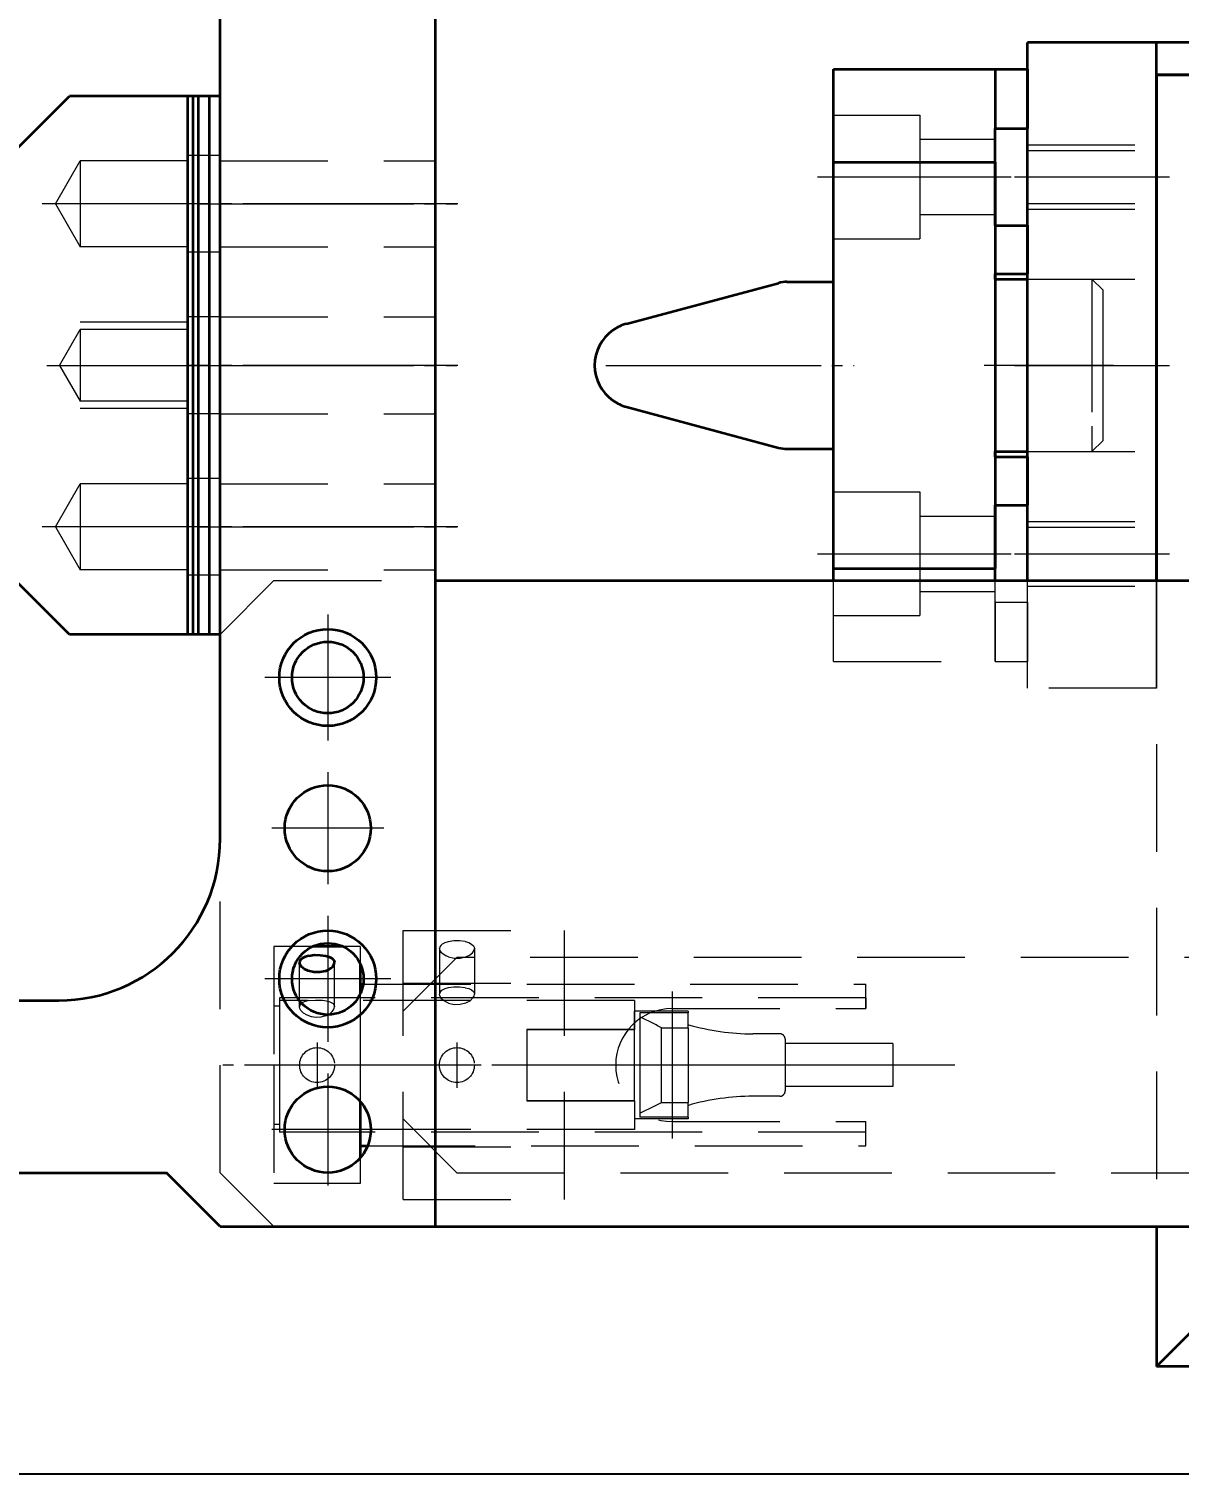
# Model space of a CAD drawing. Header units: millimetres. Extents: x 11035 to 42401, y -8968 to 2503.
# Drawn here: x 11799.6 to 11906.5, y 2063.5 to 2197.8 of the extents above; entities that cross this region are included whole.
import ezdxf

# ---------------------------------------------------------------- set-up
doc = ezdxf.new("R2010")
doc.units = ezdxf.units.MM
doc.linetypes.add('CENTER-HOKUTO', pattern=[23, 20, -1, 1, -1])
doc.linetypes.add('HIDDEN-HOKUTO', pattern=[3.8, 2.5, -1.3])
doc.layers.add('AM_7', color=2, linetype='CENTER-HOKUTO', lineweight=30)
doc.layers.add('AM_HID', color=1, linetype='HIDDEN-HOKUTO', lineweight=25)
doc.layers.add('word_dim', color=253, linetype='Continuous')
doc.styles.get("Standard").update_dxf_attribs({"font": 'romans.shx', "bigfont": 'bigfont.shx'})
doc.dimstyles.new('RS1-4', dxfattribs={"dimscale": 4, "dimtxt": 3.5, "dimasz": 3, "dimexe": 1, "dimexo": 0, "dimgap": 1, "dimtad": 3, "dimdsep": 46, "dimtxsty": 'Standard', "dimblk1": 'OPEN', "dimblk2": 'OPEN', "dimsah": 1, "dimcen": 0, "dimclrd": 256, "dimclre": 256, "dimclrt": 3, "dimadec": 0, "dimazin": 0, "dimtfac": 1, "dimtmove": 0, "dimatfit": 3, "dimldrblk": 'OPEN', "dimfxl": 0, "dimtolj": 1, "dimtzin": 0, "dimarcsym": 0})

# ---------------------------------------------------------------- blocks, each defined once
blk = doc.blocks.new('_Open')
at = {"color": 0, "lineweight": -2}
for p, q in [((-1, 0.167), (0, 0)), ((-1, -0.167), (0, 0)), ((0, 0), (-1, 0))]:
    blk.add_line(p, q, dxfattribs=at)
blk = doc.blocks.new('*D157')
at = {"layer": 'DEFPOINTS', "color": 0, "linetype": 'Continuous', "ltscale": 2}
for p in [(11974.35, 2325.82), (11748.35, 2235.68), (11974.35, 2144.56)]:
    blk.add_point(p, dxfattribs=at)
at = {"layer": 'word_dim', "linetype": 'Continuous', "lineweight": -2, "ltscale": 2}
for p, q in [((11748.35, 2235.68), (11748.35, 2329.82)), ((11974.35, 2144.56), (11974.35, 2329.82)), ((11760.35, 2325.82), (11962.35, 2325.82))]:
    blk.add_line(p, q, dxfattribs=at)
at = {"layer": 'word_dim', "linetype": 'Continuous', "lineweight": -2, "ltscale": 2, "xscale": 12, "yscale": 12, "zscale": 12, "rotation": 180}
blk.add_blockref('_Open', (11748.35, 2325.82), dxfattribs=at)
at = {"layer": 'word_dim', "linetype": 'Continuous', "lineweight": -2, "ltscale": 2, "xscale": 12, "yscale": 12, "zscale": 12}
blk.add_blockref('_Open', (11974.35, 2325.82), dxfattribs=at)
at = {"layer": 'word_dim', "color": 3, "linetype": 'Continuous', "ltscale": 2, "insert": (11861.35, 2336.82), "char_height": 14, "attachment_point": 5}
blk.add_mtext('\\A1;226', dxfattribs=at)
blk = doc.blocks.new('*D158')
at = {"layer": 'DEFPOINTS', "color": 0, "linetype": 'Continuous', "ltscale": 2}
for p in [(11808.12, 2241.51), (11704.06, 2063.51), (11966.4, 2063.51)]:
    blk.add_point(p, dxfattribs=at)
at = {"layer": 'word_dim', "linetype": 'Continuous', "lineweight": -2, "ltscale": 2}
for p, q in [((11808.12, 2241.51), (11700.06, 2241.51)), ((11704.06, 2229.51), (11704.06, 2075.51)), ((11966.4, 2063.51), (11700.06, 2063.51))]:
    blk.add_line(p, q, dxfattribs=at)
at = {"layer": 'word_dim', "linetype": 'Continuous', "lineweight": -2, "ltscale": 2, "xscale": 12, "yscale": 12, "zscale": 12}
for p, rotation in [((11704.06, 2241.51), 90), ((11704.06, 2063.51), 270)]:
    blk.add_blockref('_Open', p, dxfattribs=dict(at, rotation=rotation))
at = {"layer": 'word_dim', "color": 3, "linetype": 'Continuous', "ltscale": 2, "insert": (11693.06, 2152.51), "char_height": 14, "attachment_point": 5, "rotation": 90}
blk.add_mtext('\\A1;178', dxfattribs=at)

msp = doc.modelspace()

# ---------------------------------------------------------------- linework, layer by layer
at = {"color": 7, "lineweight": 35}
for p, q in [((11837.354, 2086.505), (11837.354, 2226.505)), ((11817.354, 2122.505), (11817.354, 2210.505)), ((11892.356, 2146.505), (11892.356, 2196.506)), ((11904.356, 2146.505), (11904.356, 2196.506)), ((11904.356, 2193.506), (11904.356, 2146.505)), ((11814.354, 2141.505), (11814.354, 2191.505)), ((11814.354, 2141.505), (11814.354, 2191.505)), ((11814.854, 2141.505), (11814.854, 2191.505)), ((11814.854, 2141.505), (11814.854, 2191.505)), ((11815.354, 2141.505), (11815.354, 2191.505)), ((11815.354, 2141.505), (11815.354, 2191.505)), ((11816.354, 2141.505), (11816.354, 2191.505)), ((11816.354, 2141.505), (11816.354, 2191.505)), ((11817.354, 2141.505), (11817.354, 2191.505)), ((11874.356, 2147.631), (11874.356, 2185.38)), ((11889.356, 2185.38), (11889.356, 2147.631)), ((11837.354, 2146.505), (11974.354, 2146.505)), ((11748.354, 2107.505), (11802.354, 2107.505)), ((11748.354, 2091.505), (11812.354, 2091.505)), ((11817.354, 2086.505), (11837.354, 2086.505)), ((11822.354, 2086.505), (11974.354, 2086.505)), ((11959.356, 2073.506), (11904.356, 2073.506))]:
    msp.add_line(p, q, dxfattribs=at)
at = {"color": 7, "lineweight": 35, "ltscale": 0.3}
msp.add_line((11904.356, 2196.506), (11892.356, 2196.506), dxfattribs=at)
at = {"color": 7, "lineweight": 35, "ltscale": 0.075}
for p, q in [((11904.356, 2193.506), (11904.356, 2196.506)), ((11889.356, 2194.006), (11892.356, 2194.006)), ((11889.356, 2188.506), (11892.356, 2188.506)), ((11889.356, 2179.506), (11892.356, 2179.506)), ((11889.356, 2175.006), (11892.356, 2175.006)), ((11889.356, 2174.506), (11892.356, 2174.506)), ((11889.356, 2158.506), (11892.356, 2158.506)), ((11889.356, 2158.006), (11892.356, 2158.006)), ((11889.356, 2153.506), (11892.356, 2153.506))]:
    msp.add_line(p, q, dxfattribs=at)
at = {"color": 7, "lineweight": 35, "ltscale": 0.15}
for p, q in [((11910.356, 2196.506), (11904.356, 2196.506)), ((11904.356, 2193.506), (11910.356, 2193.506)), ((11910.356, 2193.506), (11904.356, 2193.506))]:
    msp.add_line(p, q, dxfattribs=at)
at = {"color": 7, "lineweight": 35, "ltscale": 0.201364}
msp.add_line((11874.356, 2185.951), (11874.356, 2194.006), dxfattribs=at)
at = {"color": 7, "lineweight": 35, "ltscale": 0.375}
for p, q in [((11874.356, 2194.006), (11889.356, 2194.006)), ((11874.356, 2185.38), (11889.356, 2185.38)), ((11874.356, 2147.631), (11889.356, 2147.631))]:
    msp.add_line(p, q, dxfattribs=at)
at = {"color": 7, "lineweight": 35, "ltscale": 0.1375}
for p, q in [((11889.356, 2194.006), (11889.356, 2188.506)), ((11892.356, 2194.006), (11892.356, 2188.506))]:
    msp.add_line(p, q, dxfattribs=at)
at = {"color": 7, "lineweight": 35, "ltscale": 0.176777}
for p, q in [((11798.354, 2186.505), (11803.354, 2191.505)), ((11803.354, 2141.505), (11798.354, 2146.505)), ((11817.354, 2086.505), (11812.354, 2091.505))]:
    msp.add_line(p, q, dxfattribs=at)
at = {"color": 7, "lineweight": 35, "ltscale": 0.275}
for p, q in [((11814.354, 2191.505), (11803.354, 2191.505)), ((11814.354, 2141.505), (11803.354, 2141.505))]:
    msp.add_line(p, q, dxfattribs=at)
at = {"color": 7, "lineweight": 35, "ltscale": 0.0125}
for p, q in [((11814.854, 2191.505), (11814.354, 2191.505)), ((11815.354, 2191.505), (11814.854, 2191.505)), ((11814.854, 2141.505), (11814.354, 2141.505)), ((11815.354, 2141.505), (11814.854, 2141.505))]:
    msp.add_line(p, q, dxfattribs=at)
at = {"color": 7, "lineweight": 35, "ltscale": 0.025}
for p, q in [((11816.354, 2191.505), (11815.354, 2191.505)), ((11817.354, 2191.505), (11816.354, 2191.505)), ((11816.354, 2141.505), (11815.354, 2141.505)), ((11817.354, 2141.505), (11816.354, 2141.505))]:
    msp.add_line(p, q, dxfattribs=at)
at = {"color": 7, "lineweight": 35, "ltscale": 0.063864}
msp.add_line((11889.356, 2185.951), (11889.356, 2188.506), dxfattribs=at)
at = {"color": 7, "lineweight": 35, "ltscale": 0.225}
msp.add_line((11889.356, 2179.506), (11889.356, 2188.506), dxfattribs=at)
at = {"color": 7, "lineweight": 35, "ltscale": 0.014272}
for p, q in [((11874.356, 2185.38), (11874.356, 2185.951)), ((11889.356, 2185.38), (11889.356, 2185.951))]:
    msp.add_line(p, q, dxfattribs=at)
at = {"color": 7, "lineweight": 35, "ltscale": 0.1125}
for p, q in [((11889.356, 2179.506), (11889.356, 2175.006)), ((11892.356, 2179.506), (11892.356, 2175.006)), ((11889.356, 2158.006), (11889.356, 2153.506)), ((11892.356, 2158.006), (11892.356, 2153.506))]:
    msp.add_line(p, q, dxfattribs=at)
at = {"color": 7, "lineweight": 35, "ltscale": 0.012514}
for p, q in [((11889.356, 2174.505), (11889.356, 2175.006)), ((11889.356, 2158.006), (11889.356, 2158.506))]:
    msp.add_line(p, q, dxfattribs=at)
at = {"color": 7, "lineweight": 35, "ltscale": 0.365516}
for p, q in [((11855.116, 2170.369), (11869.238, 2174.153)), ((11855.116, 2162.642), (11869.238, 2158.858))]:
    msp.add_line(p, q, dxfattribs=at)
at = {"color": 7, "lineweight": 35, "ltscale": 0.108543}
for p, q in [((11870.015, 2174.256), (11874.356, 2174.256)), ((11870.015, 2158.756), (11874.356, 2158.756))]:
    msp.add_line(p, q, dxfattribs=at)
at = {"color": 7, "lineweight": 35, "ltscale": 0.175006}
msp.add_line((11889.356, 2146.505), (11889.356, 2153.506), dxfattribs=at)
at = {"color": 7, "lineweight": 35, "ltscale": 0.028143}
for p, q in [((11874.356, 2146.505), (11874.356, 2147.631)), ((11889.356, 2146.505), (11889.356, 2147.631))]:
    msp.add_line(p, q, dxfattribs=at)
at = {"color": 7, "lineweight": 35, "ltscale": 0.071492}
msp.add_line((11828.784, 2112.506), (11825.924, 2112.506), dxfattribs=at)
at = {"color": 7, "lineweight": 35, "ltscale": 0.071323}
msp.add_line((11830.356, 2110.936), (11830.356, 2108.083), dxfattribs=at)
at = {"color": 7, "lineweight": 35, "ltscale": 0.007088}
msp.add_line((11830.356, 2109.006), (11830.64, 2109.006), dxfattribs=at)
at = {"color": 7, "lineweight": 35, "ltscale": 0.131789}
msp.add_line((11830.356, 2098.133), (11830.356, 2092.862), dxfattribs=at)
at = {"color": 7, "lineweight": 35, "ltscale": 0.01765}
msp.add_line((11830.356, 2094.006), (11831.062, 2094.006), dxfattribs=at)
at = {"color": 7, "lineweight": 35, "ltscale": 0.324994}
msp.add_line((11904.356, 2086.505), (11904.356, 2073.506), dxfattribs=at)
at = {"color": 7, "lineweight": 35, "ltscale": 0.212132}
for p, q in [((11904.356, 2073.506), (11910.356, 2079.506)), ((11910.356, 2079.506), (11904.356, 2073.506))]:
    msp.add_line(p, q, dxfattribs=at)
at = {"color": 7, "lineweight": 35}
for points in [[(11825.579, 2111.663), (11825.26, 2111.573), (11824.997, 2111.443), (11824.815, 2111.273), (11824.756, 2111.157), (11824.735, 2111.032)], [(11827.133, 2110.241), (11826.604, 2110.129), (11826.05, 2110.136), (11825.526, 2110.259), (11825.184, 2110.423), (11824.92, 2110.634), (11824.765, 2110.873), (11824.735, 2111.032)], [(11825.579, 2111.663), (11826.108, 2111.731), (11826.661, 2111.728), (11827.185, 2111.652), (11827.483, 2111.561), (11827.728, 2111.435), (11827.862, 2111.318), (11827.947, 2111.183), (11827.977, 2111.032)], [(11827.133, 2110.241), (11827.399, 2110.351), (11827.629, 2110.49), (11827.784, 2110.624), (11827.897, 2110.77), (11827.957, 2110.901), (11827.977, 2111.032)]]:
    msp.add_lwpolyline(points, dxfattribs=at)
for centre, radius in [((11827.354, 2137.505), 4.5), ((11827.354, 2137.505), 3.323), ((11827.354, 2123.505), 4), ((11827.354, 2123.505), 4), ((11827.354, 2109.505), 4.5), ((11827.354, 2109.505), 3.323), ((11827.354, 2095.505), 4)]:
    msp.add_circle(centre, radius, dxfattribs=at)
for centre, radius, start, end in [((11870.015, 2171.256), 3, 90, 105), ((11856.151, 2166.506), 4, 125.26477, 180.00001), ((11856.151, 2166.506), 4, 104.99982, 125.26477), ((11856.151, 2166.506), 4, 179.99999, 234.73451), ((11856.151, 2166.506), 4, 234.73451, 255.00018), ((11870.015, 2161.756), 3, 255, 270), ((11802.354, 2122.505), 15, 270, 0)]:
    msp.add_arc(centre, radius, start, end, dxfattribs=at)
at = {"layer": 'AM_7', "color": 2, "lineweight": 13}
for p, q in [((11872.856, 2184.006), (11890.856, 2184.006)), ((11891.156, 2184.006), (11905.556, 2184.006)), ((11815.585, 2181.505), (11800.814, 2181.505)), ((11815.904, 2181.505), (11803.304, 2181.505)), ((11839.454, 2181.505), (11814.254, 2181.505)), ((11815.354, 2181.505), (11839.354, 2181.505)), ((11801.244, 2166.505), (11815.546, 2166.505)), ((11839.454, 2166.505), (11814.254, 2166.505)), ((11815.354, 2166.505), (11839.354, 2166.505)), ((11853.192, 2166.506), (11876.28, 2166.506)), ((11900.356, 2166.506), (11888.356, 2166.506)), ((11891.156, 2166.506), (11905.556, 2166.506)), ((11815.585, 2151.505), (11800.814, 2151.505)), ((11815.904, 2151.505), (11803.304, 2151.505)), ((11839.454, 2151.505), (11814.254, 2151.505)), ((11815.354, 2151.505), (11839.354, 2151.505)), ((11872.856, 2149.006), (11890.856, 2149.006)), ((11891.156, 2149.006), (11905.556, 2149.006)), ((11827.354, 2143.355), (11827.354, 2131.655)), ((11833.204, 2137.505), (11821.504, 2137.505)), ((11827.354, 2128.705), (11827.354, 2118.305)), ((11832.554, 2123.505), (11822.154, 2123.505)), ((11827.354, 2115.355), (11827.354, 2103.655)), ((11833.204, 2109.505), (11821.504, 2109.505)), ((11859.356, 2108.331), (11859.356, 2094.681)), ((11826.356, 2103.613), (11826.356, 2099.398)), ((11839.356, 2103.613), (11839.356, 2099.398)), ((11885.606, 2101.506), (11816.606, 2101.506)), ((11828.464, 2101.506), (11824.249, 2101.506)), ((11841.464, 2101.506), (11837.249, 2101.506)), ((11866.181, 2101.506), (11852.531, 2101.506)), ((11827.354, 2100.705), (11827.354, 2090.305)), ((11832.554, 2095.505), (11822.154, 2095.505))]:
    msp.add_line(p, q, dxfattribs=at)
at = {"layer": 'AM_HID', "color": 1, "lineweight": 13, "ltscale": 4}
for p, q in [((11889.356, 2188.506), (11889.356, 2194.006)), ((11874.356, 2189.756), (11882.356, 2189.756)), ((11874.356, 2189.756), (11882.356, 2189.756)), ((11882.356, 2189.756), (11882.356, 2184.006)), ((11892.356, 2179.506), (11892.356, 2188.506)), ((11882.356, 2187.506), (11889.356, 2187.506)), ((11882.356, 2187.506), (11889.356, 2187.506)), ((11814.854, 2186.005), (11814.354, 2186.005)), ((11815.354, 2186.005), (11814.854, 2186.005)), ((11816.354, 2186.005), (11815.354, 2186.005)), ((11817.354, 2186.005), (11816.354, 2186.005)), ((11892.356, 2187.006), (11904.356, 2187.006)), ((11892.356, 2187.006), (11904.356, 2187.006)), ((11892.356, 2187.006), (11904.356, 2187.006)), ((11892.356, 2187.006), (11904.356, 2187.006)), ((11892.356, 2186.464), (11904.356, 2186.464)), ((11892.356, 2186.464), (11904.356, 2186.464)), ((11892.356, 2186.464), (11904.356, 2186.464)), ((11892.356, 2186.464), (11904.356, 2186.464)), ((11802.045, 2181.505), (11804.354, 2185.505)), ((11802.045, 2181.505), (11804.354, 2185.505)), ((11804.354, 2185.505), (11804.354, 2177.995)), ((11814.354, 2185.505), (11804.354, 2185.505)), ((11804.354, 2185.505), (11804.354, 2177.995)), ((11814.354, 2185.505), (11804.354, 2185.505)), ((11804.354, 2185.016), (11804.354, 2177.505)), ((11804.354, 2185.016), (11804.354, 2177.505)), ((11817.354, 2185.505), (11837.354, 2185.505)), ((11817.354, 2185.505), (11837.354, 2185.505)), ((11874.356, 2185.38), (11889.356, 2185.38)), ((11882.356, 2184.006), (11882.356, 2178.256)), ((11802.045, 2181.505), (11804.354, 2177.505)), ((11802.045, 2181.505), (11804.354, 2177.505)), ((11882.356, 2180.506), (11889.356, 2180.506)), ((11882.356, 2180.506), (11889.356, 2180.506)), ((11892.356, 2181.547), (11904.356, 2181.547)), ((11892.356, 2181.547), (11904.356, 2181.547)), ((11892.356, 2181.547), (11904.356, 2181.547)), ((11892.356, 2181.547), (11904.356, 2181.547)), ((11892.356, 2181.006), (11904.356, 2181.006)), ((11892.356, 2181.006), (11904.356, 2181.006)), ((11892.356, 2181.006), (11904.356, 2181.006)), ((11892.356, 2181.006), (11904.356, 2181.006)), ((11874.356, 2178.256), (11882.356, 2178.256)), ((11874.356, 2178.256), (11882.356, 2178.256)), ((11814.354, 2177.505), (11804.354, 2177.505)), ((11814.354, 2177.505), (11804.354, 2177.505)), ((11814.854, 2177.005), (11814.354, 2177.005)), ((11815.354, 2177.005), (11814.854, 2177.005)), ((11816.354, 2177.005), (11815.354, 2177.005)), ((11817.354, 2177.005), (11816.354, 2177.005)), ((11817.354, 2177.505), (11837.354, 2177.505)), ((11817.354, 2177.505), (11837.354, 2177.505)), ((11892.356, 2158.006), (11892.356, 2175.006)), ((11889.356, 2158.506), (11889.356, 2174.505)), ((11892.356, 2174.506), (11898.356, 2174.506)), ((11892.356, 2174.506), (11904.356, 2174.506)), ((11892.356, 2174.506), (11904.356, 2174.506)), ((11898.356, 2174.506), (11898.356, 2172.162)), ((11899.356, 2173.506), (11898.356, 2174.506)), ((11899.356, 2173.506), (11899.356, 2171.455)), ((11814.854, 2171.005), (11814.354, 2171.005)), ((11815.354, 2171.005), (11814.854, 2171.005)), ((11816.354, 2171.005), (11815.354, 2171.005)), ((11817.354, 2171.005), (11816.354, 2171.005)), ((11817.354, 2171.005), (11837.354, 2171.005)), ((11817.354, 2171.005), (11837.354, 2171.005)), ((11898.356, 2172.162), (11898.356, 2160.849)), ((11898.356, 2172.162), (11898.356, 2160.849)), ((11899.356, 2171.455), (11899.356, 2161.556)), ((11802.435, 2166.505), (11804.354, 2169.829)), ((11802.435, 2166.505), (11804.354, 2169.829)), ((11814.354, 2170.505), (11804.354, 2170.505)), ((11814.354, 2170.505), (11804.354, 2170.505)), ((11804.354, 2169.829), (11804.354, 2163.589)), ((11814.354, 2169.829), (11804.354, 2169.829)), ((11804.354, 2169.829), (11804.354, 2163.589)), ((11814.354, 2169.829), (11804.354, 2169.829)), ((11804.354, 2169.422), (11804.354, 2163.182)), ((11804.354, 2169.422), (11804.354, 2163.182)), ((11802.435, 2166.505), (11804.354, 2163.182)), ((11802.435, 2166.505), (11804.354, 2163.182)), ((11814.354, 2163.182), (11804.354, 2163.182)), ((11814.354, 2163.182), (11804.354, 2163.182)), ((11814.354, 2162.505), (11804.354, 2162.505)), ((11814.354, 2162.505), (11804.354, 2162.505)), ((11814.854, 2162.005), (11814.354, 2162.005)), ((11815.354, 2162.005), (11814.854, 2162.005)), ((11816.354, 2162.005), (11815.354, 2162.005)), ((11817.354, 2162.005), (11816.354, 2162.005)), ((11817.354, 2162.005), (11837.354, 2162.005)), ((11817.354, 2162.005), (11837.354, 2162.005)), ((11899.356, 2161.556), (11899.356, 2159.506)), ((11898.356, 2160.849), (11898.356, 2158.506)), ((11899.356, 2159.506), (11898.356, 2158.506)), ((11892.356, 2158.506), (11898.356, 2158.506)), ((11892.356, 2158.506), (11904.356, 2158.506)), ((11892.356, 2158.506), (11904.356, 2158.506)), ((11802.045, 2151.505), (11804.354, 2155.505)), ((11802.045, 2151.505), (11804.354, 2155.505)), ((11804.354, 2155.505), (11804.354, 2147.995)), ((11814.354, 2155.505), (11804.354, 2155.505)), ((11804.354, 2155.505), (11804.354, 2147.995)), ((11814.354, 2155.505), (11804.354, 2155.505)), ((11804.354, 2155.016), (11804.354, 2147.505)), ((11804.354, 2155.016), (11804.354, 2147.505)), ((11814.854, 2156.005), (11814.354, 2156.005)), ((11815.354, 2156.005), (11814.854, 2156.005)), ((11816.354, 2156.005), (11815.354, 2156.005)), ((11817.354, 2156.005), (11816.354, 2156.005)), ((11817.354, 2155.505), (11837.354, 2155.505)), ((11817.354, 2155.505), (11837.354, 2155.505)), ((11874.356, 2154.756), (11882.356, 2154.756)), ((11874.356, 2154.756), (11882.356, 2154.756)), ((11882.356, 2154.756), (11882.356, 2149.006)), ((11892.356, 2144.506), (11892.356, 2153.506)), ((11882.356, 2152.506), (11889.356, 2152.506)), ((11882.356, 2152.506), (11889.356, 2152.506)), ((11802.045, 2151.505), (11804.354, 2147.505)), ((11802.045, 2151.505), (11804.354, 2147.505)), ((11892.356, 2152.006), (11904.356, 2152.006)), ((11892.356, 2152.006), (11904.356, 2152.006)), ((11892.356, 2152.006), (11904.356, 2152.006)), ((11892.356, 2152.006), (11904.356, 2152.006)), ((11892.356, 2151.464), (11904.356, 2151.464)), ((11892.356, 2151.464), (11904.356, 2151.464)), ((11892.356, 2151.464), (11904.356, 2151.464)), ((11892.356, 2151.464), (11904.356, 2151.464)), ((11882.356, 2149.006), (11882.356, 2143.256)), ((11814.354, 2147.505), (11804.354, 2147.505)), ((11814.354, 2147.505), (11804.354, 2147.505)), ((11814.854, 2147.005), (11814.354, 2147.005)), ((11815.354, 2147.005), (11814.854, 2147.005)), ((11816.354, 2147.005), (11815.354, 2147.005)), ((11817.354, 2147.005), (11816.354, 2147.005)), ((11817.354, 2147.505), (11837.354, 2147.505)), ((11817.354, 2147.505), (11837.354, 2147.505)), ((11874.356, 2147.631), (11889.356, 2147.631)), ((11817.354, 2141.505), (11822.354, 2146.505)), ((11822.354, 2146.505), (11837.354, 2146.505)), ((11874.356, 2139.006), (11874.356, 2146.505)), ((11882.356, 2145.506), (11889.356, 2145.506)), ((11882.356, 2145.506), (11889.356, 2145.506)), ((11889.356, 2139.006), (11889.356, 2146.505)), ((11889.356, 2144.506), (11889.356, 2146.505)), ((11892.356, 2146.547), (11904.356, 2146.547)), ((11892.356, 2146.547), (11904.356, 2146.547)), ((11892.356, 2146.547), (11904.356, 2146.547)), ((11892.356, 2146.547), (11904.356, 2146.547)), ((11892.356, 2136.506), (11892.356, 2146.505)), ((11892.356, 2146.006), (11904.356, 2146.006)), ((11892.356, 2146.006), (11904.356, 2146.006)), ((11892.356, 2146.006), (11904.356, 2146.006)), ((11892.356, 2146.006), (11904.356, 2146.006)), ((11904.356, 2136.506), (11904.356, 2146.505)), ((11904.356, 2146.505), (11904.356, 2086.505)), ((11889.356, 2144.506), (11889.356, 2139.006)), ((11889.356, 2144.506), (11892.356, 2144.506)), ((11892.356, 2144.506), (11892.356, 2139.006)), ((11874.356, 2143.256), (11882.356, 2143.256)), ((11874.356, 2143.256), (11882.356, 2143.256)), ((11817.354, 2091.505), (11817.354, 2141.505)), ((11874.356, 2139.006), (11889.356, 2139.006)), ((11889.356, 2139.006), (11892.356, 2139.006)), ((11904.356, 2136.506), (11892.356, 2136.506)), ((11834.356, 2112.331), (11834.356, 2114.006)), ((11834.356, 2114.006), (11849.356, 2114.006)), ((11849.356, 2112.331), (11849.356, 2114.006)), ((11822.356, 2112.506), (11822.356, 2101.506)), ((11825.924, 2112.506), (11822.356, 2112.506)), ((11830.356, 2112.506), (11828.784, 2112.506)), ((11830.356, 2112.506), (11830.356, 2110.936)), ((11834.356, 2089.006), (11834.356, 2112.331)), ((11837.735, 2112.331), (11837.735, 2108.087)), ((11840.977, 2112.331), (11840.977, 2108.087)), ((11849.356, 2089.006), (11849.356, 2112.331)), ((11824.735, 2106.918), (11824.735, 2111.032)), ((11827.977, 2106.918), (11827.977, 2111.032)), ((11839.356, 2111.506), (11834.356, 2106.506)), ((11947.356, 2111.506), (11839.356, 2111.506)), ((11830.356, 2108.083), (11830.356, 2101.506)), ((11830.64, 2109.006), (11877.356, 2109.006)), ((11834.356, 2109.106), (11849.356, 2109.106)), ((11877.356, 2106.756), (11877.356, 2109.006)), ((11822.356, 2107.006), (11822.856, 2107.006)), ((11822.856, 2107.756), (11822.856, 2101.506)), ((11877.356, 2107.756), (11822.856, 2107.756)), ((11822.856, 2107.506), (11822.856, 2101.506)), ((11855.856, 2107.506), (11822.856, 2107.506)), ((11855.856, 2107.506), (11855.856, 2104.822)), ((11855.856, 2104.823), (11855.856, 2106.506)), ((11860.856, 2106.506), (11855.856, 2106.506)), ((11859.356, 2106.756), (11877.356, 2106.756)), ((11860.856, 2106.506), (11860.856, 2106.344)), ((11877.356, 2107.756), (11877.356, 2106.756)), ((11856.356, 2106.344), (11856.356, 2101.506)), ((11860.856, 2106.344), (11856.356, 2106.344)), ((11860.856, 2104.971), (11860.856, 2106.344)), ((11845.856, 2104.822), (11855.856, 2104.822)), ((11845.856, 2104.822), (11845.856, 2101.506)), ((11855.856, 2104.822), (11845.856, 2104.822)), ((11855.856, 2101.506), (11855.856, 2104.822)), ((11858.356, 2104.971), (11860.856, 2104.971)), ((11858.356, 2101.506), (11858.356, 2104.971)), ((11860.856, 2104.971), (11860.856, 2101.506)), ((11869.356, 2104.406), (11866.856, 2104.406)), ((11869.856, 2103.906), (11869.856, 2101.506)), ((11879.856, 2103.506), (11869.856, 2103.506)), ((11879.856, 2103.506), (11879.856, 2101.506)), ((11822.356, 2101.506), (11822.356, 2090.506)), ((11822.856, 2101.506), (11822.856, 2095.256)), ((11822.856, 2101.506), (11822.856, 2095.506)), ((11830.356, 2101.506), (11830.356, 2098.133)), ((11845.856, 2101.506), (11845.856, 2098.189)), ((11855.856, 2098.189), (11855.856, 2101.506)), ((11856.356, 2101.506), (11856.356, 2096.667)), ((11858.356, 2098.04), (11858.356, 2101.506)), ((11860.856, 2101.506), (11860.856, 2098.04)), ((11869.856, 2101.506), (11869.856, 2099.106)), ((11879.856, 2101.506), (11879.856, 2099.506)), ((11869.356, 2098.606), (11866.856, 2098.606)), ((11879.856, 2099.506), (11869.856, 2099.506)), ((11845.856, 2098.189), (11855.856, 2098.189)), ((11855.856, 2098.189), (11845.856, 2098.189)), ((11855.856, 2098.189), (11855.856, 2095.506)), ((11858.356, 2098.04), (11860.856, 2098.04)), ((11860.856, 2096.667), (11860.856, 2098.04)), ((11822.356, 2096.006), (11822.856, 2096.006)), ((11839.356, 2091.506), (11834.356, 2096.506)), ((11860.856, 2096.506), (11855.856, 2096.506)), ((11860.856, 2096.667), (11856.356, 2096.667)), ((11859.356, 2096.256), (11877.356, 2096.256)), ((11860.856, 2096.667), (11860.856, 2096.506)), ((11877.356, 2094.006), (11877.356, 2096.256)), ((11855.856, 2095.506), (11822.856, 2095.506)), ((11877.356, 2095.256), (11822.856, 2095.256)), ((11831.062, 2094.006), (11877.356, 2094.006)), ((11834.356, 2093.906), (11849.356, 2093.906)), ((11830.356, 2092.862), (11830.356, 2090.506)), ((11817.354, 2091.505), (11822.354, 2086.505)), ((11830.356, 2090.506), (11822.356, 2090.506)), ((11839.356, 2091.506), (11947.356, 2091.506)), ((11834.356, 2089.006), (11849.356, 2089.006))]:
    msp.add_line(p, q, dxfattribs=at)
for points in [[(11840.133, 2112.972), (11839.604, 2113.042), (11839.053, 2113.039), (11838.529, 2112.961), (11838.235, 2112.868), (11837.992, 2112.742), (11837.853, 2112.621), (11837.765, 2112.483), (11837.735, 2112.331)], [(11838.579, 2111.549), (11838.312, 2111.658), (11838.081, 2111.796), (11837.928, 2111.927), (11837.815, 2112.07), (11837.756, 2112.2), (11837.735, 2112.331)], [(11838.579, 2111.549), (11839.108, 2111.44), (11839.662, 2111.447), (11840.185, 2111.567), (11840.528, 2111.727), (11840.792, 2111.935), (11840.947, 2112.173), (11840.977, 2112.331)], [(11840.133, 2112.972), (11840.453, 2112.878), (11840.716, 2112.745), (11840.897, 2112.573), (11840.957, 2112.456), (11840.977, 2112.331)], [(11840.133, 2108.682), (11839.604, 2108.74), (11839.053, 2108.738), (11838.529, 2108.673), (11838.22, 2108.589), (11837.969, 2108.466), (11837.845, 2108.361), (11837.766, 2108.238), (11837.735, 2108.087)], [(11838.579, 2107.26), (11838.322, 2107.374), (11838.098, 2107.517), (11837.935, 2107.663), (11837.816, 2107.82), (11837.756, 2107.955), (11837.735, 2108.087)], [(11838.579, 2107.26), (11839.108, 2107.138), (11839.663, 2107.146), (11840.186, 2107.28), (11840.57, 2107.484), (11840.847, 2107.746), (11840.944, 2107.917), (11840.977, 2108.087)], [(11840.133, 2108.682), (11840.452, 2108.603), (11840.715, 2108.484), (11840.897, 2108.325), (11840.957, 2108.211), (11840.977, 2108.087)], [(11825.579, 2107.487), (11825.261, 2107.416), (11824.998, 2107.306), (11824.816, 2107.153), (11824.756, 2107.041), (11824.735, 2106.918)], [(11827.133, 2106.065), (11826.713, 2105.952), (11826.269, 2105.925), (11825.831, 2105.986), (11825.439, 2106.125), (11825.107, 2106.327), (11824.865, 2106.572), (11824.769, 2106.747), (11824.735, 2106.918)], [(11825.579, 2107.487), (11826.22, 2107.542), (11826.878, 2107.52), (11827.387, 2107.434), (11827.602, 2107.362), (11827.847, 2107.208), (11827.944, 2107.074), (11827.977, 2106.918)], [(11827.133, 2106.065), (11827.388, 2106.184), (11827.61, 2106.331), (11827.775, 2106.484), (11827.896, 2106.648), (11827.957, 2106.785), (11827.977, 2106.918)]]:
    msp.add_lwpolyline(points, dxfattribs=at)
for centre, radius in [((11826.356, 2101.506), 1.621), ((11839.356, 2101.506), 1.621), ((11827.354, 2095.505), 4)]:
    msp.add_circle(centre, radius, dxfattribs=at)
for centre, radius, start, end in [((11859.356, 2101.506), 5.25, 90, 270), ((11822.652, 2036.153), 77.529, 62.57896, 64.23212), ((11866.856, 2126.007), 21.601, 253.87351, 270), ((11869.356, 2103.906), 0.5, 359.36321, 89.99712), ((11866.856, 2077.004), 21.601, 90, 106.1265), ((11869.356, 2099.106), 0.5, 270.00288, 0.63679), ((11822.652, 2166.858), 77.529, 295.76788, 297.42104)]:
    msp.add_arc(centre, radius, start, end, dxfattribs=at)

# ---------------------------------------------------------------- dimensions: what is measured, and where the dimension line sits
at = {"layer": 'word_dim', "color": 3, "linetype": 'Continuous', "ltscale": 2}
dim = msp.add_linear_dim(base=(11974.354, 2325.818), p1=(11748.354, 2235.677), p2=(11974.354, 2144.56), dimstyle='RS1-4', dxfattribs=at)
dim.commit()
dim.dimension.update_dxf_attribs({"geometry": '*D157', "text_midpoint": (11861.354, 2336.818)})
dim = msp.add_linear_dim(base=(11704.064, 2063.506), p1=(11808.124, 2241.505), p2=(11966.399, 2063.506), angle=90, dimstyle='RS1-4', dxfattribs=at)
dim.commit()
dim.dimension.update_dxf_attribs({"geometry": '*D158', "text_midpoint": (11693.064, 2152.505)})

doc.saveas('drawing.dxf')
